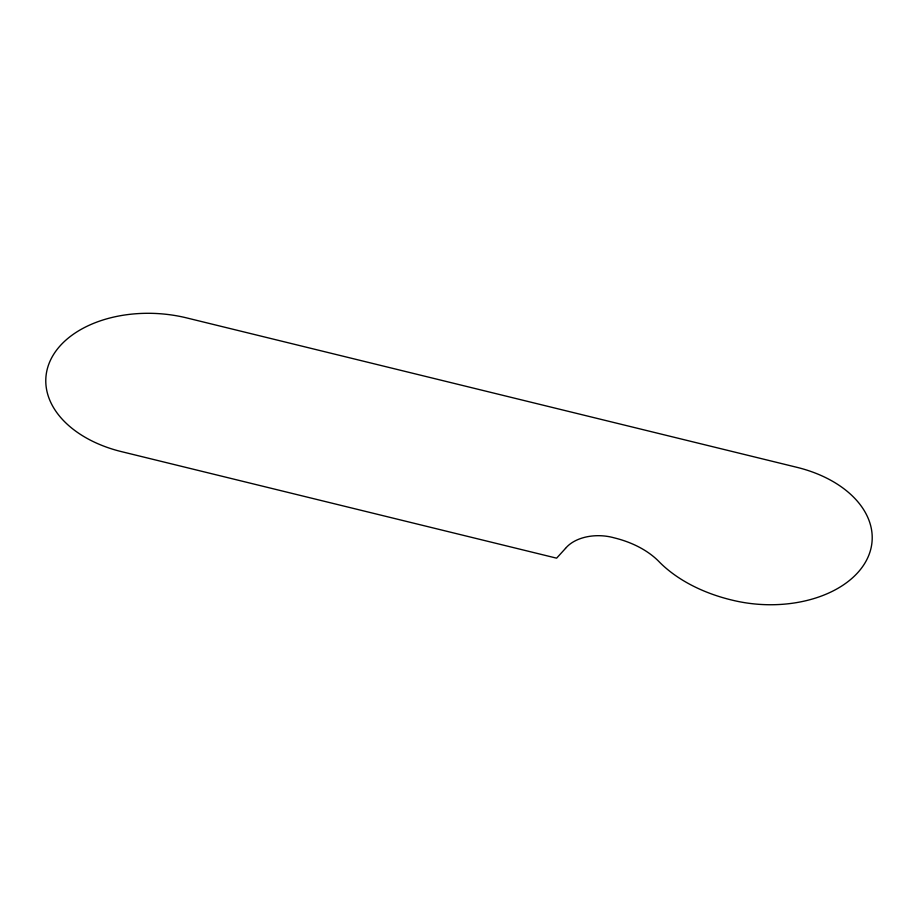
<?xml version="1.0" encoding="UTF-8"?>
<svg xmlns="http://www.w3.org/2000/svg" width="918" height="918" viewBox="0 0 918 918"><rect width="100%" height="100%" fill="white"/><g stroke="black" fill="none" stroke-linecap="round" stroke-linejoin="round"><path stroke-width="1.38" d="M565.499 548.413L556.606 558.167L120.212 451.323A108.439 71.283 3.7 0 1 50.811 359.489A108.439 71.283 3.7 0 1 185.47 317.617L797.593 467.491A107.681 70.789 3.7 0 1 867.212 558.867A107.681 70.789 3.7 0 1 732.782 600.28A136.357 89.643 3.7 0 1 659.801 562.447A84.353 55.447 3.7 0 0 614.314 537.879A39.531 25.991 3.7 0 0 565.499 548.413"/></g></svg>
